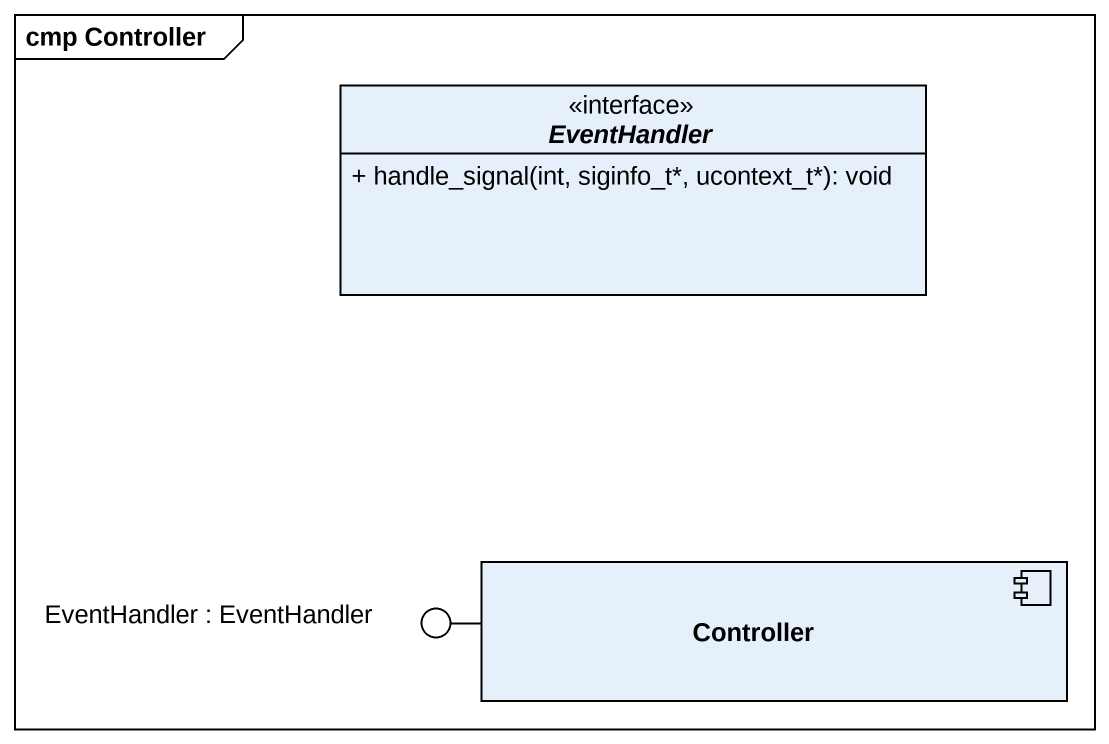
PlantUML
@startuml
mainframe cmp Controller
allowmixing
hide circle
hide empty members
skinparam classAttributeIconSize 0
interface EventHandler <<interface>> {
  + handle_signal(int, siginfo_t*, ucontext_t*): void
}
component Controller
() "EventHandler : EventHandler" as EventHandler_2
Controller -left- EventHandler_2
@enduml
